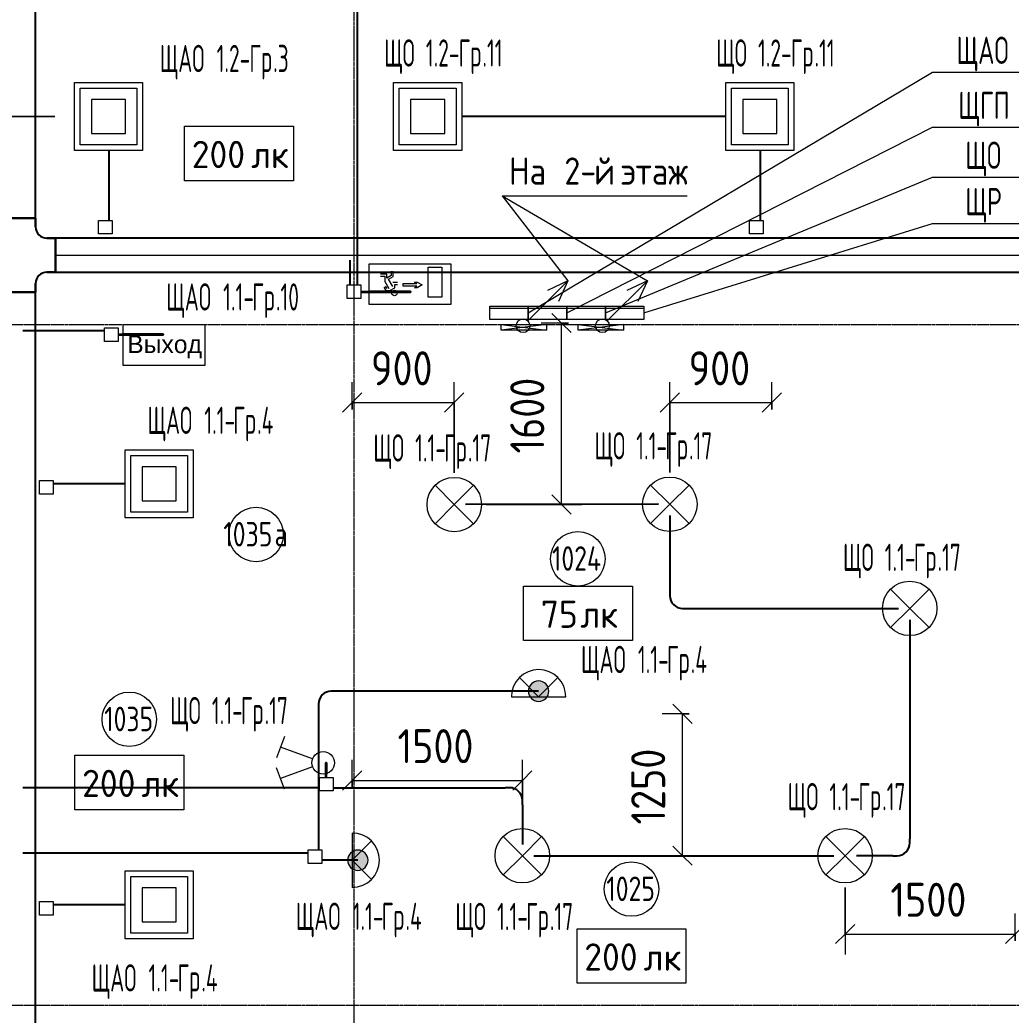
# Model space of a CAD drawing. Header units: millimetres. Extents: x -4730 to 98194, y -4296 to 93388.
# Drawn here: x 6556 to 15293, y 36915 to 45687 of the extents above; entities that cross this region are included whole.
import ezdxf

# ---------------------------------------------------------------- set-up
doc = ezdxf.new("R2010")
doc.units = ezdxf.units.MM
doc.linetypes.add('Линия сетки', pattern=[22.225, 12.7, -3.175, 3.175, -3.175])
for name, color, linetype, lineweight, true_color in [('Кабельные лотки', 5, 'Continuous', 25, 0x0000ff), ('Короба', 7, 'Continuous', 25, 0x008000), ('Опуск', 7, 'Continuous', 18, 0x007f00), ('Соединительные детали кабельных лотков', 5, 'Continuous', 25, 0x0000ff), ('Соединительные детали коробов', 7, 'Continuous', 25, 0x008000), ('Типовые аннотации', 5, 'Continuous', 18, 0x0000ff), ('Уклон', 7, 'Continuous', 18, 0x007f00)]:
    doc.layers.add(name, color=color, linetype=linetype, lineweight=lineweight, true_color=true_color)
for name, color, linetype, lineweight in [('Марки помещений', 7, 'Continuous', 9), ('Марки силовых электроприборов', 7, 'Continuous', 9), ('Марки электрооборудования', 7, 'Continuous', 9), ('Осевая линия', 7, 'Continuous', 18), ('Оси', 7, 'Continuous', 9), ('Провода', 7, 'Continuous', 35), ('Размеры', 7, 'Continuous', 9), ('Размеры-120', 7, 'Continuous', 9), ('Текстовые примечания', 7, 'Continuous', 9), ('Тонкие линии', 7, 'Continuous', 9)]:
    doc.layers.add(name, color=color, linetype=linetype, lineweight=lineweight)
doc.styles.add('Arial', font='arial.ttf', dxfattribs={"height": 156})
doc.styles.add('GOST Common', font='GOST_Common.ttf', dxfattribs={"width": 0.6, "height": 240})
doc.styles.add('GOST Common_1', font='GOST_Common.ttf', dxfattribs={"width": 0.9, "height": 300})
doc.styles.add('GOST Common_2', font='GOST_Common.ttf', dxfattribs={"height": 240})
doc.styles.add('GOST Common_3', font='GOST_Common.ttf', dxfattribs={"width": 0.8, "height": 216})
doc.styles.add('GOST Common_4', font='GOST_Common.ttf', dxfattribs={"width": 0.7, "height": 240})
doc.styles.add('GOST Common_5', font='GOST_Common.ttf', dxfattribs={"width": 0.9, "height": 240})
doc.dimstyles.new('ADSK_Проверочный', dxfattribs={"dimscale": 304.8, "dimtxt": 301.714499, "dimasz": 0.556693, "dimexe": 0.590551, "dimexo": 0.590551, "dimgap": 0.19685, "dimtad": 1, "dimdec": 3, "dimrnd": 0.001, "dimdsep": 46, "dimtxsty": 'GOST Common_1', "dimblk1": 'OBLIQUE', "dimblk2": 'OBLIQUE', "dimsah": 1, "dimcen": 0.09, "dimazin": 0, "dimtfac": 1, "dimtdec": 4, "dimtix": 1, "dimtmove": 0, "dimatfit": 3, "dimfxl": 1, "dimtvp": 1, "dimtolj": 1, "dimtzin": 0, "dimarcsym": 2})

# ---------------------------------------------------------------- blocks, each defined once
blk = doc.blocks.new('M_Горизонтальный тройник для канального - Радиус 100 мм-2474834-1-й этаж')
at = {"layer": 'Соединительные детали кабельных лотков'}
for p, q in [((325, 150), (-325, 150)), ((-325, 150), (-325, -150)), ((-325, -150), (-325, 150)), ((-325, 150), (325, 150)), ((-325, 150), (-325, 150)), ((325, -150), (325, 150)), ((325, 150), (325, -150)), ((325, 150), (325, 150)), ((-325, -150), (-250, -150)), ((-250, -150), (-325, -150)), ((-325, -150), (-325, -150)), ((250, -150), (325, -150)), ((325, -150), (250, -150)), ((325, -150), (325, -150)), ((-150, -250), (-150, -325)), ((-150, -325), (-150, -250)), ((150, -325), (150, -250)), ((150, -250), (150, -325)), ((-150, -325), (150, -325)), ((150, -325), (-150, -325)), ((-150, -325), (-150, -325)), ((150, -325), (150, -325))]:
    blk.add_line(p, q, dxfattribs=at)
for centre, start, end in [((-250, -250), 0, 90), ((-250, -250), 0, 90), ((250, -250), 90, 180), ((250, -250), 90, 180)]:
    blk.add_arc(centre, 100, start, end, dxfattribs=at)
blk = doc.blocks.new('M_Короб_ отвод - Плоский торец - ПВХ - Стандартная-V1-1-й этаж')
at = {"layer": 'Соединительные детали коробов'}
for p, q in [((13680, 60610), (13680, 60610)), ((13680, 60610), (13791.95, 60610)), ((13791.95, 60610), (13830.05, 60610))]:
    blk.add_line(p, q, dxfattribs=at)
blk = doc.blocks.new('M_Короб_ отвод - Плоский торец - ПВХ - Стандартная-2386742-1-й этаж')
at = {"layer": 'Соединительные детали коробов'}
for p, q in [((0, 111.95), (0, 150.05)), ((-150.05, 0), (-111.95, 0))]:
    blk.add_line(p, q, dxfattribs=at)
blk.add_arc((-111.95, 111.95), 111.95, 270, 0, dxfattribs=at)
blk = doc.blocks.new('ADSK_Марка_Помещение_1_ГОСТ21-501-2011 - Номер-85995-1-й этаж')
at = {"layer": 'Марки помещений'}
blk.add_circle((0, 0), 2, dxfattribs=at)
blk = doc.blocks.new('DIMBLOCK140-1-й этаж')
at = {"layer": 'Размеры-120'}
for p, q in [((12396.5, 39570), (12311.7, 39654.8)), ((12456.5, 39570), (12216.5, 39570)), ((12396.5, 38320), (12396.5, 39570)), ((12396.5, 39570), (12481.3, 39485.2)), ((12396.5, 39570), (12456.5, 39570)), ((12396.5, 38320), (12311.7, 38404.8)), ((11265, 38320), (12576.5, 38320)), ((12396.5, 38320), (11265, 38320)), ((12396.5, 38320), (12481.3, 38235.2))]:
    blk.add_line(p, q, dxfattribs=at)
at = {"layer": 'Размеры-120', "color": 0, "insert": (11944.5, 38594.7), "char_height": 300, "width": 840.71, "attachment_point": 1, "rotation": 90, "line_spacing_factor": 1.022761, "style": 'GOST Common_1'}
blk.add_mtext('1250', dxfattribs=at)
blk = doc.blocks.new('_Oblique')
at = {"color": 0, "linetype": 'ByBlock', "lineweight": -2}
blk.add_line((-0.5, -0.5), (0.5, 0.5), dxfattribs=at)
blk = doc.blocks.new('DIMBLOCK141-1-й этаж')
at = {"layer": 'Размеры-120'}
for p, q in [((9485, 38923.5), (9485, 39163.6)), ((10985, 38600), (10985, 39163.6)), ((9485, 38983.6), (9569.8, 39068.4)), ((10985, 38983.6), (11069.8, 39068.4)), ((9485, 38983.6), (9400.2, 38898.7)), ((9485, 38983.6), (10985, 38983.6)), ((9485, 38983.6), (9485, 38923.5)), ((10985, 38983.6), (10900.2, 38898.7)), ((10985, 38983.6), (10985, 38600))]:
    blk.add_line(p, q, dxfattribs=at)
at = {"layer": 'Размеры-120', "color": 0, "insert": (9884.7, 39435.6), "char_height": 300, "width": 840.71, "attachment_point": 1, "line_spacing_factor": 1.022761, "style": 'GOST Common_1'}
blk.add_mtext('1500', dxfattribs=at)
blk = doc.blocks.new('DIMBLOCK142-1-й этаж')
at = {"layer": 'Размеры-120'}
for p, q in [((13830, 38040), (13830, 37449.5)), ((13830, 37629.5), (13830, 38040)), ((15330, 37569.5), (15330, 37809.5)), ((13830, 37629.5), (13914.8, 37714.3)), ((15330, 37629.5), (15414.8, 37714.3)), ((13830, 37629.5), (13745.2, 37544.7)), ((13830, 37629.5), (15330, 37629.5)), ((15330, 37629.5), (15245.2, 37544.7)), ((15330, 37629.5), (15330, 37569.5))]:
    blk.add_line(p, q, dxfattribs=at)
at = {"layer": 'Размеры-120', "color": 0, "insert": (14229.7, 38081.5), "char_height": 300, "width": 840.71, "attachment_point": 1, "line_spacing_factor": 1.022761, "style": 'GOST Common_1'}
blk.add_mtext('1500', dxfattribs=at)
blk = doc.blocks.new('DIMBLOCK143-1-й этаж')
at = {"layer": 'Размеры-120'}
for p, q in [((9485, 42253.9), (9485, 42494)), ((10385, 41695), (10385, 42494)), ((9485, 42314), (9569.8, 42398.8)), ((10385, 42314), (10469.8, 42398.8)), ((9485, 42314), (9400.2, 42229.1)), ((9485, 42314), (10385, 42314)), ((9485, 42314), (9485, 42253.9)), ((10385, 42314), (10300.2, 42229.1)), ((10385, 42314), (10385, 41695))]:
    blk.add_line(p, q, dxfattribs=at)
at = {"layer": 'Размеры-120', "color": 0, "insert": (9651.2, 42766), "char_height": 300, "width": 681.159, "attachment_point": 1, "line_spacing_factor": 1.022761, "style": 'GOST Common_1'}
blk.add_mtext('900', dxfattribs=at)
blk = doc.blocks.new('DIMBLOCK144-1-й этаж')
at = {"layer": 'Размеры-120'}
for p, q in [((12285, 41697.4), (12285, 42494)), ((13185, 42253.9), (13185, 42494)), ((12285, 42314), (12369.8, 42398.8)), ((13185, 42314), (13269.8, 42398.8)), ((12285, 42314), (12200.2, 42229.1)), ((12285, 42314), (13185, 42314)), ((12285, 42314), (12285, 41697.4)), ((13185, 42314), (13100.2, 42229.1)), ((13185, 42314), (13185, 42253.9))]:
    blk.add_line(p, q, dxfattribs=at)
at = {"layer": 'Размеры-120', "color": 0, "insert": (12451.2, 42766), "char_height": 300, "width": 681.159, "attachment_point": 1, "line_spacing_factor": 1.022761, "style": 'GOST Common_1'}
blk.add_mtext('900', dxfattribs=at)
blk = doc.blocks.new('DIMBLOCK145-1-й этаж')
at = {"layer": 'Размеры-120'}
for p, q in [((11330.8, 43015), (11246, 43099.8)), ((11390.9, 43015), (11150.8, 43015)), ((11330.8, 41415), (11330.8, 43015)), ((11330.8, 43015), (11415.7, 42930.2)), ((11330.8, 43015), (11390.9, 43015)), ((11330.8, 41415), (11246, 41499.8)), ((10665, 41415), (11510.8, 41415)), ((11330.8, 41415), (10665, 41415)), ((11330.8, 41415), (11415.7, 41330.2))]:
    blk.add_line(p, q, dxfattribs=at)
at = {"layer": 'Размеры-120', "color": 0, "insert": (10878.8, 41864.7), "char_height": 300, "width": 840.71, "attachment_point": 1, "rotation": 90, "line_spacing_factor": 1.022761, "style": 'GOST Common_1'}
blk.add_mtext('1600', dxfattribs=at)
blk = doc.blocks.new('DIMBLOCK179-1-й этаж')
at = {"layer": 'Размеры-120'}
for p, q in [((6123.2, 46335), (6038.3, 46419.8)), ((6183.2, 46335), (5943.2, 46335)), ((6123.2, 44835), (6123.2, 46335)), ((6123.2, 46335), (6208, 46250.2)), ((6123.2, 46335), (6183.2, 46335)), ((6123.2, 44835), (6038.3, 44919.8)), ((6862.8, 44835), (5943.2, 44835)), ((6123.2, 44835), (6208, 44750.2)), ((6123.2, 44835), (6862.8, 44835))]:
    blk.add_line(p, q, dxfattribs=at)
at = {"layer": 'Размеры-120', "color": 0, "insert": (5671.1, 45234.7), "char_height": 300, "width": 840.71, "attachment_point": 1, "rotation": 90, "line_spacing_factor": 1.022761, "style": 'GOST Common_1'}
blk.add_mtext('1500', dxfattribs=at)
blk = doc.blocks.new('Марка электрооборудования с выноской - Марка электрооборудования с выноской-2902873-1-й этаж')
at = {"layer": 'Марки электрооборудования'}
blk.add_line((-5, 0), (5, 0), dxfattribs=at)
blk = doc.blocks.new('Морка помещения_освещённость_ - Морка помещения_освещённость_-1484368-1-й этаж')
at = {"layer": 'Марки помещений', "color": 190, "true_color": 0x8000ff}
for p, q in [((-4, 0), (-4, 4)), ((-4, 4), (4, 4)), ((4, 4), (4, 0)), ((4, 0), (-4, 0))]:
    blk.add_line(p, q, dxfattribs=at)

msp = doc.modelspace()

# ---------------------------------------------------------------- hatches: boundary and pattern name
at = {"layer": 'Опуск'}
h = msp.add_hatch(color=256, dxfattribs=at)
edge = h.paths.add_edge_path(flags=0)
edge.add_arc((11128.6394, 39770), 90, 180, 360)
edge.add_arc((11128.6394, 39770), 90, 0, 180)
h = msp.add_hatch(color=256, dxfattribs=at)
edge = h.paths.add_edge_path(flags=0)
edge.add_arc((9535, 38280), 90, 180, 360)
edge.add_arc((9535, 38280), 90, 0, 180)

# ---------------------------------------------------------------- linework, layer by layer
at = {"layer": 'Кабельные лотки'}
for p, q in [((6695.0021, 43938.1437), (6695.0021, 89143.1437)), ((6695.0021, 43938.1437), (6395.0021, 43938.1437)), ((6870.0021, 43463.1437), (6870.0021, 43763.1437)), ((33617.9607, 43763.1437), (6870.0021, 43763.1437)), ((6870.0021, 43463.1437), (33617.9607, 43463.1437)), ((6395.0021, 43288.1437), (6695.0021, 43288.1437)), ((6695.0021, 278.1437), (6695.0021, 43288.1437))]:
    msp.add_line(p, q, dxfattribs=at)
at = {"layer": 'Короба'}
for p, q in [((9531.5, 43350.477), (9531.5, 45938.45)), ((12782.8443, 44835), (10450.3443, 44835)), ((7340.3446, 44537.5), (7340.3446, 43919.8714)), ((13080.3443, 44537.5), (13080.3443, 43919.8714)), ((9468.5, 43350.477), (9468.5, 43570.477)), ((7302.6273, 42945.1006), (6582.6273, 42945.1006)), ((7487.5, 41597.3628), (6848.2754, 41597.3628)), ((12185, 41417.3628), (10485, 41415)), ((12285, 41317.3628), (12285, 40650.05)), ((12435.05, 40500), (14300, 40500)), ((14400, 40400), (14400, 38470.05)), ((10978.5894, 39770), (9339.2107, 39770)), ((9189.1607, 39619.95), (9189.1607, 38371.5)), ((9196.1646, 38919.1609), (6582.6273, 38919.1609)), ((9316.1646, 38919.1609), (10834.95, 38919.1609)), ((10985, 38769.1109), (10985, 38420)), ((9097.6607, 38343), (6582.6273, 38343)), ((9384.95, 38280), (9217.6607, 38280)), ((11085, 38320), (13730, 38320)), ((14249.95, 38320), (13930, 38320)), ((7487.5, 37887.0899), (6848.2754, 37887.0899))]:
    msp.add_line(p, q, dxfattribs=at)
at = {"layer": 'Марки электрооборудования'}
for p, q in [((11037.1413, 43105), (14601.8298, 45225.7474)), ((11377.1413, 43105), (14601.8298, 44740.5827)), ((11717.1413, 43105), (14601.8298, 44300.765)), ((12057.1413, 43105), (14601.8298, 43891.8693))]:
    msp.add_line(p, q, dxfattribs=at)
at = {"layer": 'Опуск'}
for centre, start, end in [((11128.6394, 39770), 0, 180), ((11128.6394, 39770), 180, 0), ((9535, 38280), 0, 180), ((9535, 38280), 180, 0)]:
    msp.add_arc(centre, 90, start, end, dxfattribs=at)
at = {"layer": 'Осевая линия'}
msp.add_line((6870.0021, 43613.1437), (33617.9607, 43613.1437), dxfattribs=at)
at = {"layer": 'Оси', "linetype": 'Линия сетки'}
for p, q in [((9500, 93388.3703), (9500, -3096.3487)), ((98194.2682, 43000), (-3530.0173, 43000)), ((98194.2682, 37000), (-3530.0173, 37000))]:
    msp.add_line(p, q, dxfattribs=at)
at = {"layer": 'Провода', "flags": 128}
for points in [[(9560, 43290.4773), (10000, 43290.4791), (9634.9821, 43290.4791)], [(7422.6273, 42913.6008), (7820, 42913.6026), (7465.0179, 42913.6026)], [(9256.163, 39010.6609), (9256.1598, 39138.5321), (9256.1598, 39042.191)]]:
    msp.add_lwpolyline(points, dxfattribs=at)
at = {"layer": 'Типовые аннотации', "color": 1, "true_color": 0xff0000}
for p, q in [((7038.0807, 45135), (7638.0807, 45135)), ((7038.0807, 44535), (7038.0807, 45135)), ((7638.0807, 45135), (7638.0807, 44535)), ((7088.0807, 45085), (7588.0807, 45085)), ((7088.0807, 44585), (7088.0807, 45085)), ((7588.0807, 45085), (7588.0807, 44585)), ((7188.0807, 44985), (7188.0807, 44685)), ((7488.0807, 44985), (7188.0807, 44985)), ((7488.0807, 44685), (7488.0807, 44985)), ((7188.0807, 44685), (7488.0807, 44685)), ((7588.0807, 44585), (7088.0807, 44585)), ((7638.0807, 44535), (7038.0807, 44535)), ((7248.8446, 43919.8714), (7368.8446, 43919.8714)), ((7248.8446, 43799.8714), (7248.8446, 43919.8714)), ((7368.8446, 43919.8714), (7368.8446, 43799.8714)), ((7368.8446, 43799.8714), (7248.8446, 43799.8714)), ((9440, 43350.477), (9560, 43350.477)), ((9440, 43230.477), (9440, 43350.477)), ((9560, 43350.477), (9560, 43230.477)), ((9560, 43230.477), (9440, 43230.477)), ((7302.6273, 42973.6006), (7422.6273, 42973.6006)), ((7302.6273, 42853.6006), (7302.6273, 42973.6006)), ((7422.6273, 42973.6006), (7422.6273, 42853.6006)), ((7422.6273, 42853.6006), (7302.6273, 42853.6006)), ((7482.736, 41897.3628), (8082.736, 41897.3628)), ((7482.736, 41297.3628), (7482.736, 41897.3628)), ((7532.736, 41847.3628), (8032.736, 41847.3628)), ((7532.736, 41347.3628), (7532.736, 41847.3628)), ((8032.736, 41847.3628), (8032.736, 41347.3628)), ((8082.736, 41897.3628), (8082.736, 41297.3628)), ((7632.736, 41747.3628), (7632.736, 41447.3628)), ((7932.736, 41747.3628), (7632.736, 41747.3628)), ((7932.736, 41447.3628), (7932.736, 41747.3628)), ((6728.2754, 41625.8628), (6848.2754, 41625.8628)), ((6728.2754, 41505.8628), (6728.2754, 41625.8628)), ((6848.2754, 41625.8628), (6848.2754, 41505.8628)), ((6848.2754, 41505.8628), (6728.2754, 41505.8628)), ((7632.736, 41447.3628), (7932.736, 41447.3628)), ((8032.736, 41347.3628), (7532.736, 41347.3628)), ((8082.736, 41297.3628), (7482.736, 41297.3628)), ((11128.6394, 39720), (10958.9338, 39889.7056)), ((11128.6394, 39720), (11298.3451, 39889.7056)), ((10888.6394, 39720), (11368.6394, 39720)), ((9485, 38520), (9485, 38040)), ((9485, 38280), (9654.7056, 38449.7057)), ((9097.6607, 38371.5), (9217.6607, 38371.5)), ((9097.6607, 38251.5), (9097.6607, 38371.5)), ((9217.6607, 38371.5), (9217.6607, 38251.5)), ((9217.6607, 38251.5), (9097.6607, 38251.5)), ((9485, 38280), (9654.7056, 38110.2944)), ((7482.736, 38187.0899), (8082.736, 38187.0899)), ((7482.736, 37587.0899), (7482.736, 38187.0899)), ((8082.736, 38187.0899), (8082.736, 37587.0899)), ((7532.736, 38137.0899), (8032.736, 38137.0899)), ((7532.736, 37637.0899), (7532.736, 38137.0899)), ((8032.736, 38137.0899), (8032.736, 37637.0899)), ((7632.736, 38037.0899), (7632.736, 37737.0899)), ((7932.736, 38037.0899), (7632.736, 38037.0899)), ((7932.736, 37737.0899), (7932.736, 38037.0899)), ((6728.2754, 37915.5899), (6848.2754, 37915.5899)), ((6728.2754, 37795.5899), (6728.2754, 37915.5899)), ((6848.2754, 37915.5899), (6848.2754, 37795.5899)), ((6848.2754, 37795.5899), (6728.2754, 37795.5899)), ((7632.736, 37737.0899), (7932.736, 37737.0899)), ((8032.736, 37637.0899), (7532.736, 37637.0899)), ((8082.736, 37587.0899), (7482.736, 37587.0899))]:
    msp.add_line(p, q, dxfattribs=at)
at = {"layer": 'Типовые аннотации'}
for p, q in [((9850.5804, 45135), (10450.5804, 45135)), ((9850.5804, 44535), (9850.5804, 45135)), ((10450.5804, 45135), (10450.5804, 44535)), ((12778.0804, 45135), (13378.0804, 45135)), ((12778.0804, 44535), (12778.0804, 45135)), ((13378.0804, 45135), (13378.0804, 44535)), ((9900.5804, 45085), (10400.5804, 45085)), ((9900.5804, 44585), (9900.5804, 45085)), ((10400.5804, 45085), (10400.5804, 44585)), ((12828.0804, 45085), (13328.0804, 45085)), ((12828.0804, 44585), (12828.0804, 45085)), ((13328.0804, 45085), (13328.0804, 44585)), ((10000.5804, 44985), (10000.5804, 44685)), ((10300.5804, 44985), (10000.5804, 44985)), ((10300.5804, 44685), (10300.5804, 44985)), ((12928.0804, 44985), (12928.0804, 44685)), ((13228.0804, 44985), (12928.0804, 44985)), ((13228.0804, 44685), (13228.0804, 44985)), ((10000.5804, 44685), (10300.5804, 44685)), ((12928.0804, 44685), (13228.0804, 44685)), ((10400.5804, 44585), (9900.5804, 44585)), ((13328.0804, 44585), (12828.0804, 44585)), ((10450.5804, 44535), (9850.5804, 44535)), ((13378.0804, 44535), (12778.0804, 44535)), ((10697.1413, 43165), (11037.1413, 43165)), ((10697.1413, 43045), (10697.1413, 43165)), ((11037.1413, 43165), (11037.1413, 43045)), ((11037.1413, 43165), (11377.1413, 43165)), ((11037.1413, 43045), (11037.1413, 43165)), ((11377.1413, 43165), (11717.1413, 43165)), ((11377.1413, 43045), (11377.1413, 43165)), ((11377.1413, 43165), (11377.1413, 43045)), ((11717.1413, 43165), (11717.1413, 43045)), ((11717.1413, 43165), (12057.1413, 43165)), ((11717.1413, 43045), (11717.1413, 43165)), ((12057.1413, 43165), (12057.1413, 43045)), ((10697.1413, 43145), (11037.1413, 43145)), ((11037.1413, 43145), (11377.1413, 43145)), ((11377.1413, 43145), (11717.1413, 43145)), ((11717.1413, 43145), (12057.1413, 43145)), ((11037.1413, 43045), (10697.1413, 43045)), ((11377.1413, 43045), (11037.1413, 43045)), ((11717.1413, 43045), (11377.1413, 43045)), ((12057.1413, 43045), (11717.1413, 43045)), ((10385, 41415), (10215.2944, 41584.7056)), ((10385, 41415), (10554.7056, 41584.7056)), ((12285, 41417.3628), (12115.2944, 41587.0685)), ((12285, 41417.3628), (12454.7056, 41587.0685)), ((10385, 41415), (10215.2944, 41245.2944)), ((10385, 41415), (10554.7056, 41245.2944)), ((12285, 41417.3628), (12115.2944, 41247.6572)), ((12285, 41417.3628), (12454.7056, 41247.6572)), ((14400, 40500), (14230.2944, 40669.7056)), ((14400, 40500), (14569.7056, 40669.7056)), ((14400, 40500), (14230.2944, 40330.2944)), ((14400, 40500), (14569.7056, 40330.2944)), ((8887.6816, 39369.3094), (8819.2776, 39181.3709)), ((9135.3874, 39172.7341), (8853.4796, 39275.3401)), ((8887.6816, 38907.7547), (8819.2776, 39095.6933)), ((9135.3874, 39104.33), (8853.4796, 39001.724)), ((10985, 38320), (10815.2944, 38489.7056)), ((10985, 38320), (11154.7056, 38489.7056)), ((13830, 38320), (13660.2944, 38489.7056)), ((13830, 38320), (13999.7056, 38489.7056)), ((10985, 38320), (10815.2944, 38150.2944)), ((10985, 38320), (11154.7056, 38150.2944)), ((13830, 38320), (13660.2944, 38150.2944)), ((13830, 38320), (13999.7056, 38150.2944))]:
    msp.add_line(p, q, dxfattribs=at)
at = {"layer": 'Типовые аннотации', "color": 16, "true_color": 0x800000}
for p, q in [((12988.8443, 43919.8714), (13108.8443, 43919.8714)), ((12988.8443, 43799.8714), (12988.8443, 43919.8714)), ((13108.8443, 43919.8714), (13108.8443, 43799.8714)), ((13108.8443, 43799.8714), (12988.8443, 43799.8714)), ((9196.1646, 39010.6609), (9316.1646, 39010.6609)), ((9196.1646, 38890.6609), (9196.1646, 39010.6609)), ((9316.1646, 39010.6609), (9316.1646, 38890.6609)), ((9316.1646, 38890.6609), (9196.1646, 38890.6609))]:
    msp.add_line(p, q, dxfattribs=at)
at = {"layer": 'Типовые аннотации', "color": 96, "true_color": 0x008000}
for p, q in [((9634.9821, 43178.2548), (9634.9821, 43538.2548)), ((9634.9821, 43538.2548), (10354.9821, 43538.2548)), ((10354.9821, 43538.2548), (10354.9821, 43178.2548)), ((9790.085, 43446.8107), (9736.085, 43446.8107)), ((9736.085, 43428.8107), (9772.085, 43428.8107)), ((9772.085, 43428.8107), (9772.085, 43380.8107)), ((9790.085, 43411.9876), (9790.085, 43446.8107)), ((9829.6157, 43434.8107), (9790.085, 43411.9876)), ((9806.0465, 43400.4184), (9847.6157, 43424.4184)), ((9829.6157, 43472.4184), (9829.6157, 43434.8107)), ((9847.6157, 43424.4184), (9847.6157, 43472.4184)), ((10153.9897, 43242.8445), (10153.9897, 43506.8445)), ((10153.9897, 43506.8445), (10273.9897, 43506.8445)), ((10273.9897, 43506.8445), (10273.9897, 43242.8445)), ((9772.085, 43380.8107), (9808.085, 43318.4568)), ((9792.8696, 43318.4568), (9780.0658, 43340.6338)), ((9842.0465, 43338.0645), (9806.0465, 43400.4184)), ((9884.0465, 43372.4568), (9842.0465, 43372.4568)), ((9860.0465, 43324.4568), (9860.0465, 43354.4568)), ((9860.0465, 43354.4568), (9884.0465, 43354.4568)), ((9935.8877, 43338.6408), (9935.8877, 43362.6408)), ((9935.8877, 43362.6408), (10055.8877, 43362.6408)), ((10055.8877, 43338.6408), (9935.8877, 43338.6408)), ((10055.8877, 43362.6408), (10035.1031, 43374.6408)), ((10035.1031, 43374.6408), (10059.1031, 43374.6408)), ((10035.1031, 43326.6408), (10055.8877, 43338.6408)), ((10059.1031, 43374.6408), (10100.6723, 43350.6408)), ((10100.6723, 43350.6408), (10059.1031, 43326.6408)), ((9764.4773, 43331.6338), (9782.4773, 43300.4568)), ((9782.4773, 43300.4568), (9818.4773, 43300.4568)), ((9818.4773, 43300.4568), (9860.0465, 43324.4568)), ((10059.1031, 43326.6408), (10035.1031, 43326.6408)), ((10354.9821, 43178.2548), (9634.9821, 43178.2548)), ((10273.9897, 43242.8445), (10153.9897, 43242.8445)), ((7465.0179, 42641.7452), (7465.0179, 43001.7452)), ((7465.0179, 43001.7452), (8185.0179, 43001.7452)), ((8185.0179, 43001.7452), (8185.0179, 42641.7452)), ((8185.0179, 42641.7452), (7465.0179, 42641.7452))]:
    msp.add_line(p, q, dxfattribs=at)
msp.add_circle((9858.0438, 43279.9256), 24, dxfattribs=at)
at = {"layer": 'Типовые аннотации'}
for centre, radius in [((10385, 41415), 240), ((12285, 41417.3628), 240), ((14400, 40500), 240), ((9229.3567, 39138.5321), 100), ((10985, 38320), 240), ((13830, 38320), 240)]:
    msp.add_circle(centre, radius, dxfattribs=at)
at = {"layer": 'Типовые аннотации', "color": 1, "true_color": 0xff0000}
for centre, start, end in [((11128.6394, 39720), 360, 180), ((9485, 38280), 270, 90)]:
    msp.add_arc(centre, 240, start, end, dxfattribs=at)
at = {"layer": 'Тонкие линии'}
for p, q in [((10807.2001, 44136.9926), (12437.0557, 44136.9926)), ((10807.2001, 44136.9926), (11387.2846, 43386.9061)), ((10807.2001, 44136.9926), (12087.2846, 43386.9061)), ((11033.7312, 43033.3527), (11387.2846, 43386.9061)), ((11387.2846, 43386.9061), (11206.023, 43302.3824)), ((11387.2846, 43386.9061), (11302.7609, 43205.6445)), ((11733.7312, 43033.3527), (12087.2846, 43386.9061)), ((12087.2846, 43386.9061), (11906.023, 43302.3824)), ((12087.2846, 43386.9061), (12002.7609, 43205.6445))]:
    msp.add_line(p, q, dxfattribs=at)
for centre in [(10991.3048, 42990.9263), (11691.3048, 42990.9263)]:
    msp.add_circle(centre, 60, dxfattribs=at)
at = {"layer": 'Уклон'}
for p, q in [((11198.0395, 43002.4854), (10798.0395, 42952.4854)), ((10798.0395, 43002.4854), (11198.0395, 42952.4854)), ((10798.0395, 43002.4854), (11198.0395, 43002.4854)), ((10798.0395, 42952.4854), (10798.0395, 43002.4854)), ((11198.0395, 43002.4854), (11198.0395, 42952.4854)), ((11878.0395, 43002.4854), (11478.0395, 42952.4854)), ((11478.0395, 43002.4854), (11878.0395, 42952.4854)), ((11478.0395, 43002.4854), (11878.0395, 43002.4854)), ((11478.0395, 42952.4854), (11478.0395, 43002.4854)), ((11878.0395, 43002.4854), (11878.0395, 42952.4854)), ((11198.0395, 42952.4854), (10798.0395, 42952.4854)), ((11878.0395, 42952.4854), (11478.0395, 42952.4854))]:
    msp.add_line(p, q, dxfattribs=at)

# ---------------------------------------------------------------- block references
at = {"layer": 'Марки помещений', "color": 190, "true_color": 0x8000ff, "xscale": 120, "yscale": 120, "zscale": 120}
for p in [(8487.1198, 44269.3409), (11475.8905, 40216.6278), (7520.5716, 38725.5666), (11946.9573, 37195.526)]:
    msp.add_blockref('Морка помещения_освещённость_ - Морка помещения_освещённость_-1484368-1-й этаж', p, dxfattribs=at)
at = {"layer": 'Марки помещений', "xscale": 120, "yscale": 120, "zscale": 120}
for p in [(8637.646, 41150.6249), (11474.6084, 40936.6278), (7520.5716, 39522.0675), (11946.9573, 38025.7265)]:
    msp.add_blockref('ADSK_Марка_Помещение_1_ГОСТ21-501-2011 - Номер-85995-1-й этаж', p, dxfattribs=at)
at = {"layer": 'Марки электрооборудования', "xscale": 120, "yscale": 120, "zscale": 120}
for p in [(15201.8298, 45225.7474), (15201.8298, 44740.5827), (15201.8298, 44300.765), (15201.8298, 43891.8693)]:
    msp.add_blockref('Марка электрооборудования с выноской - Марка электрооборудования с выноской-2902873-1-й этаж', p, dxfattribs=at)
at = {"layer": 'Соединительные детали кабельных лотков', "rotation": 90}
msp.add_blockref('M_Горизонтальный тройник для канального - Радиус 100 мм-2474834-1-й этаж', (6545.0021, 43613.1437), dxfattribs=at)
msp.add_blockref('M_Горизонтальный тройник для канального - Радиус 100 мм-2474834-1-й этаж', (6545.0021, 43613.1437), dxfattribs=at)
at = {"layer": 'Соединительные детали коробов'}
for name, p, rotation in [('M_Короб_ отвод - Плоский торец - ПВХ - Стандартная-2386742-1-й этаж', (12285, 40500), 270), ('M_Короб_ отвод - Плоский торец - ПВХ - Стандартная-2386742-1-й этаж', (9189.1607, 39770), 180), ('M_Короб_ отвод - Плоский торец - ПВХ - Стандартная-V1-1-й этаж', (24808.6394, 100380), 180), ('M_Короб_ отвод - Плоский торец - ПВХ - Стандартная-2386742-1-й этаж', (10985, 38919.1609), 90), ('M_Короб_ отвод - Плоский торец - ПВХ - Стандартная-V1-1-й этаж', (23215, 98890), 180)]:
    msp.add_blockref(name, p, dxfattribs=dict(at, rotation=rotation))
msp.add_blockref('M_Короб_ отвод - Плоский торец - ПВХ - Стандартная-2386742-1-й этаж', (14400, 38320), dxfattribs=at)

# ---------------------------------------------------------------- texts
at = {"layer": 'Марки помещений', "color": 190, "true_color": 0x8000ff, "char_height": 240, "attachment_point": 1, "style": 'GOST Common_2'}
for s, insert, width in [('200', (8071.0359, 44621.0529), 634.9365), ('лк', (8594.9109, 44621.0529), 413.67075), ('75', (11147.4066, 40568.3398), 423.291), ('лк', (11496.6566, 40568.3398), 413.67075), ('200', (7104.4878, 39077.2785), 634.9365), ('лк', (7628.3628, 39077.2785), 413.67075), ('200', (11530.8734, 37547.238), 634.9365), ('лк', (12054.7484, 37547.238), 413.67075)]:
    msp.add_mtext(s, dxfattribs=dict(at, insert=insert, width=width))
at = {"layer": 'Марки помещений', "char_height": 216, "attachment_point": 1, "style": 'GOST Common_3'}
for s, insert, width in [('1035', (8349.8101, 41261.4121), 546.4302), ('\\fGOST Common|b0|i0|c204|p34|;\\W.8;а', (8800.6601, 41261.4121), 161.6202), ('1024', (11246.7725, 41047.415), 561.8226), ('1035', (7299.4557, 39632.8547), 546.4302), ('1025', (11725.8414, 38136.5137), 546.4302)]:
    msp.add_mtext(s, dxfattribs=dict(at, insert=insert, width=width))
at = {"layer": 'Марки силовых электроприборов', "char_height": 240, "attachment_point": 1, "style": 'GOST Common'}
for s, insert, width in [('ЩАО', (7788.4251, 45466.8614), 502.17705), (' 1.2-', (8202.7626, 45466.8614), 455.99985), ('Гр', (8579.0001, 45466.8614), 253.9746), ('.3', (8788.5501, 45466.8614), 173.1645), ('ЩО', (9766.1057, 45515.1824), 340.55685), (' 1.2-', (10047.0932, 45515.1824), 455.99985), ('Гр', (10423.3307, 45515.1824), 253.9746), ('.11', (10632.8807, 45515.1824), 225.11385), ('ЩО', (12693.6057, 45515.1824), 340.55685), (' 1.2-', (12974.5932, 45515.1824), 455.99985), ('Гр', (13350.8307, 45515.1824), 253.9746), ('.11', (13560.3807, 45515.1824), 225.11385), ('ЩАО', (7846.0642, 43364.8376), 502.17705), (' 1.1-', (8260.4017, 43364.8376), 415.5948), ('Гр', (8603.3017, 43364.8376), 253.9746), ('.10', (8812.8517, 43364.8376), 265.5189), ('ЩАО', (7680.0896, 42277.5452), 502.17705), (' 1.1-', (8094.4271, 42277.5452), 415.5948), ('Гр', (8437.3271, 42277.5452), 253.9746), ('.4', (8646.8771, 42277.5452), 196.2531), ('ЩО', (9671.4794, 42033.7568), 340.55685), (' 1.1-', (9952.4669, 42033.7568), 415.5948), ('Гр', (10295.3669, 42033.7568), 253.9746), ('.17', (10504.9169, 42033.7568), 265.5189), ('ЩО', (11620.4967, 42052.4715), 340.55685), (' 1.1-', (11901.4842, 42052.4715), 415.5948), ('Гр', (12244.3842, 42052.4715), 253.9746), ('.17', (12453.9342, 42052.4715), 265.5189), ('ЩО', (13811.0707, 41069.8966), 340.55685), (' 1.1-', (14092.0582, 41069.8966), 415.5948), ('Гр', (14434.9582, 41069.8966), 253.9746), ('.17', (14644.5082, 41069.8966), 265.5189), ('ЩАО', (11501.9558, 40169.4923), 502.17705), (' 1.1-', (11916.2933, 40169.4923), 415.5948), ('Гр', (12259.1933, 40169.4923), 253.9746), ('.4', (12468.7433, 40169.4923), 196.2531), ('ЩО', (7879.9347, 39719.083), 340.55685), (' 1.1-', (8160.9222, 39719.083), 415.5948), ('Гр', (8503.8222, 39719.083), 253.9746), ('.17', (8713.3722, 39719.083), 265.5189), ('ЩО', (13323.2614, 38960.1824), 340.55685), (' 1.1-', (13604.2489, 38960.1824), 415.5948), ('Гр', (13947.1489, 38960.1824), 253.9746), ('.17', (14156.6989, 38960.1824), 265.5189), ('ЩАО', (8987.5348, 37905.5043), 502.17705), (' 1.1-', (9401.8723, 37905.5043), 415.5948), ('Гр', (9744.7723, 37905.5043), 253.9746), ('.4', (9954.3223, 37905.5043), 196.2531), ('ЩО', (10393.9843, 37903.9558), 340.55685), (' 1.1-', (10674.9718, 37903.9558), 415.5948), ('Гр', (11017.8718, 37903.9558), 253.9746), ('.17', (11227.4218, 37903.9558), 265.5189), ('ЩАО', (7188.2098, 37362.7493), 502.17705), (' 1.1-', (7602.5473, 37362.7493), 415.5948), ('Гр', (7945.4473, 37362.7493), 253.9746), ('.4', (8154.9973, 37362.7493), 196.2531)]:
    msp.add_mtext(s, dxfattribs=dict(at, insert=insert, width=width))
at = {"layer": 'Марки электрооборудования', "char_height": 240, "attachment_point": 1, "style": 'GOST Common_4'}
for s, insert, width in [('ЩАО', (14811.4496, 45538.9736), 585.873225), ('ЩГП', (14828.2496, 45053.8088), 545.468175), ('ЩО', (14889.1496, 44613.9911), 397.316325), ('ЩР', (14889.1496, 44205.0954), 397.316325)]:
    msp.add_mtext(s, dxfattribs=dict(at, insert=insert, width=width))
at = {"layer": 'Текстовые примечания', "char_height": 240, "attachment_point": 1, "style": 'GOST Common_5'}
for s, insert, width in [('На', (10866.9826, 44474.6312), 432.91125), (' 2-', (11224.1701, 44474.6312), 476.202375), ('\\fGOST Common|b0|i0|c204|p34|;\\W.9;й', (11617.0763, 44474.6312), 190.48095), ('\\fGOST Common|b0|i0|c204|p34|;\\W.9; ', (11774.2388, 44474.6312), 95.240475), ('этаж', (11852.8201, 44474.6312), 874.480725)]:
    msp.add_mtext(s, dxfattribs=dict(at, insert=insert, width=width))
at = {"layer": 'Типовые аннотации', "color": 96, "lineweight": 9, "true_color": 0x008000, "insert": (7501.675, 42906.2306), "char_height": 156, "width": 769.62, "attachment_point": 1, "style": 'Arial'}
msp.add_mtext('Выход', dxfattribs=at)

# ---------------------------------------------------------------- dimensions: what is measured, and where the dimension line sits
at = {"layer": 'Размеры'}
for base, p1, p2, override, picture, middle in [((6123.1672, 46335), (7042.8446, 44835), (6003.1853, 46335), {"dimpost": '<>', "dimfxl": 1825.073007}, 'DIMBLOCK179-1-й этаж', (5913.1672, 45585)), ((11330.8407, 43015), (10485, 41415), (11210.8589, 43015), {"dimpost": '<>', "dimfxl": 1756.949371}, 'DIMBLOCK145-1-й этаж', (11120.8407, 42215)), ((12396.5066, 39570), (11085, 38320), (12276.5247, 39570), {"dimpost": '<>', "dimfxl": 1726.913762}, 'DIMBLOCK140-1-й этаж', (12186.5066, 38945))]:
    dim = msp.add_linear_dim(base=base, p1=p1, p2=p2, angle=90, dimstyle='ADSK_Проверочный', override=override, dxfattribs=at)
    dim.commit()
    dim.dimension.update_dxf_attribs({"geometry": picture, "text_midpoint": middle})
for base, p1, p2, override, picture, middle in [((10385, 42313.9543), (9485, 42433.9361), (10385, 41515), {"dimpost": '<>', "dimfxl": 1286.251773}, 'DIMBLOCK143-1-й этаж', (9935, 42523.9543)), ((13185, 42313.9543), (12285, 41517.3628), (13185, 42433.9361), {"dimpost": '<>', "dimfxl": 1284.564758}, 'DIMBLOCK144-1-й этаж', (12735, 42523.9543)), ((10985, 38983.5596), (9485, 39103.5415), (10985, 38420), {"dimpost": '<>', "dimfxl": 1648.401932}, 'DIMBLOCK141-1-й этаж', (10235, 39193.5596)), ((15330, 37629.4947), (13830, 38220), (15330, 37749.4766), {"dimpost": '<>', "dimfxl": 1572.066238}, 'DIMBLOCK142-1-й этаж', (14580, 37839.4947))]:
    dim = msp.add_linear_dim(base=base, p1=p1, p2=p2, dimstyle='ADSK_Проверочный', override=override, dxfattribs=at)
    dim.commit()
    dim.dimension.update_dxf_attribs({"geometry": picture, "text_midpoint": middle})

doc.saveas('drawing.dxf')
